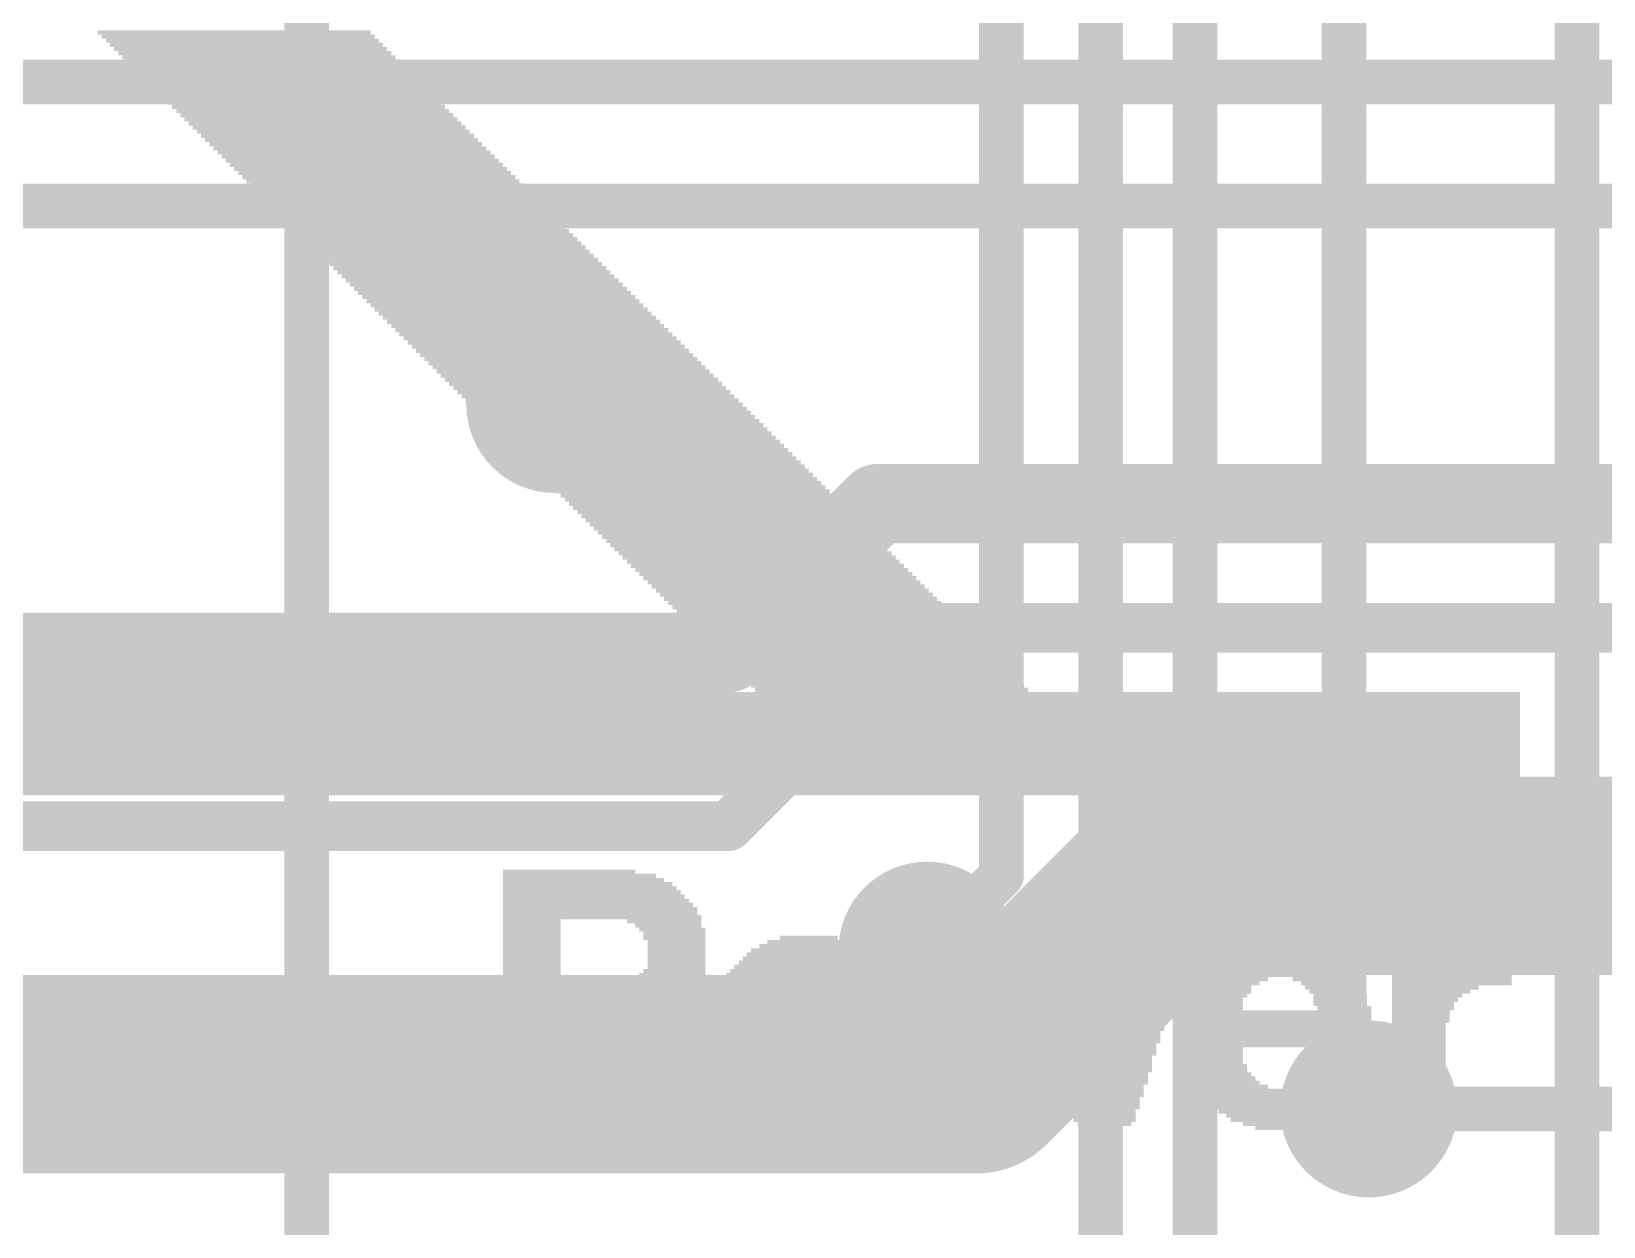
# Model space of a CAD drawing. Extents: x -17.8 to 79, y -18.3 to 67.8.
# Drawn here: x 39.36 to 47.4, y 9.63 to 15.75 of the extents above; entities that cross this region are included whole.
import ezdxf

# ---------------------------------------------------------------- set-up
doc = ezdxf.new("R2010")
doc.units = 0
for name, color, linetype in [('1', 12, 'CONTINUOUS'), ('16', 5, 'CONTINUOUS'), ('18', 3, 'CONTINUOUS'), ('200', 4, 'CONTINUOUS')]:
    doc.layers.add(name, color=color, linetype=linetype)

# ---------------------------------------------------------------- blocks, each defined once
blk = doc.blocks.new('RECT')
blk.add_solid([(-0.5, -0.5), (0.5, -0.5), (-0.5, 0.5), (0.5, 0.5)])
blk = doc.blocks.new('ROUNDV')
at = {"const_width": 0.5}
blk.add_lwpolyline([(0, -0.25, 1), (0, 0.25, 1), (0, -0.25)], format="xyb", dxfattribs=at)

msp = doc.modelspace()

# ---------------------------------------------------------------- linework, layer by layer
at = {"layer": '1'}
for points, const_width in [([(47.2694, 23.7236), (47.2694, 9.3726)], 0.2286), ([(46.0756, 23.5056), (46.0756, 10.3632)], 0.2286), ([(45.3136, 22.8854), (45.3136, 9.271)], 0.2286), ([(44.831, 22.6568), (44.831, 7.366)], 0.2286), ([(40.767, 21.7431), (40.767, 6.604)], 0.2286), ([(44.323, 11.43), (44.323, 20.193)], 0.2286), ([(44.069, 11.176), (44.323, 11.43)], 0.2286), ([(44.069, 11.176), (43.942, 11.049)], 0.4064), ([(46.0756, 10.3632), (46.2026, 10.2362)], 0.2286)]:
    msp.add_lwpolyline(points, dxfattribs=dict(at, const_width=const_width))
for points, const_width in [([(44.3634, 11.3896, 1), (44.2826, 11.4704)], 0.1143), ([(44.2659, 11.43, 1), (44.3802, 11.43)], 0.1143), ([(44.1408, 11.1042, 1), (43.9972, 11.2478)], 0.2032), ([(44.0286, 11.2164, 1), (44.1094, 11.1356)], 0.1143), ([(43.8702, 11.1208, 1), (44.0138, 10.9772)], 0.2032), ([(46.116, 10.4036, 1), (46.0352, 10.3228)], 0.1143), ([(46.0185, 10.3632, 1), (46.1328, 10.3632)], 0.1143), ([(46.1622, 10.1958, 1), (46.243, 10.2766)], 0.1143)]:
    msp.add_lwpolyline(points, format="xyb", dxfattribs=dict(at, const_width=const_width))
at = {"layer": '16'}
for points, const_width in [([(34.798, 15.494), (60.579, 15.494)], 0.2286), ([(35.6108, 14.859), (62.357, 14.859)], 0.2286), ([(43.688, 13.335), (42.926, 12.573)], 0.4064), ([(57.531, 13.335), (43.688, 13.335)], 0.4064), ([(42.926, 11.684), (43.942, 12.7)], 0.254), ([(43.942, 12.7), (58.547, 12.7)], 0.254), ([(42.926, 12.573), (38.1, 12.573)], 0.4064), ([(44.196, 10.414), (45.212, 11.43)], 1.016), ([(45.212, 11.43), (65.913, 11.43)], 1.016), ([(33.147, 11.684), (42.926, 11.684)], 0.254), ([(43.942, 11.049), (43.942, 10.414)], 0.4064), ([(35.56, 10.414), (43.942, 10.414)], 1.016), ([(43.942, 10.414), (44.196, 10.414)], 1.016), ([(57.9374, 10.2362), (46.2026, 10.2362)], 0.2286)]:
    msp.add_lwpolyline(points, dxfattribs=dict(at, const_width=const_width))
for points, const_width in [([(43.688, 13.4366, 1), (43.688, 13.2334)], 0.2032), ([(43.7598, 13.2632, 1), (43.6162, 13.4068)], 0.2032), ([(43.942, 12.7635, 1), (43.942, 12.6365)], 0.127), ([(43.9869, 12.6551, 1), (43.8971, 12.7449)], 0.127), ([(42.8542, 12.6448, 1), (42.9978, 12.5012)], 0.2032), ([(42.926, 12.4714, 1), (42.926, 12.6746)], 0.2032), ([(45.212, 11.684, 1), (45.212, 11.176)], 0.508), ([(45.3916, 11.2504, 1), (45.0324, 11.6096)], 0.508), ([(42.8811, 11.7289, 1), (42.9709, 11.6391)], 0.127), ([(42.926, 11.6205, 1), (42.926, 11.7475)], 0.127), ([(44.0436, 11.049, 1), (43.8404, 11.049)], 0.2032), ([(43.942, 10.668, 1), (43.942, 10.16)], 0.508), ([(43.942, 10.16, 1), (43.942, 10.668)], 0.508), ([(44.196, 10.16, 1), (44.196, 10.668)], 0.508), ([(44.0164, 10.5936, 1), (44.3756, 10.2344)], 0.508), ([(43.8404, 10.414, 1), (44.0436, 10.414)], 0.2032), ([(46.2026, 10.2934, 1), (46.2026, 10.1791)], 0.1143)]:
    msp.add_lwpolyline(points, format="xyb", dxfattribs=dict(at, const_width=const_width))

# ---------------------------------------------------------------- block references
at = {"layer": '18', "xscale": 0.9064, "yscale": 0.9064}
for p in [(42.037, 13.843), (42.037, 13.843), (43.942, 11.049), (43.942, 11.049), (46.2026, 10.2362), (46.2026, 10.2362)]:
    msp.add_blockref('ROUNDV', p, dxfattribs=at)
at = {"layer": '200', "yscale": 0.0212}
for p, xscale in [((40.395, 15.7474), 1.3969), ((40.4161, 15.7262), 1.3969), ((40.4373, 15.705), 1.3969), ((40.4585, 15.6839), 1.3969), ((40.4796, 15.6627), 1.3969), ((40.5008, 15.6415), 1.3969), ((40.522, 15.6204), 1.3969), ((40.5431, 15.5992), 1.3969), ((40.5643, 15.578), 1.3969), ((40.5855, 15.5569), 1.3969), ((40.6066, 15.5357), 1.3969), ((40.6278, 15.5145), 1.3969), ((40.649, 15.4934), 1.3969), ((40.6701, 15.4722), 1.3969), ((40.6913, 15.451), 1.3969), ((40.7125, 15.4299), 1.3969), ((40.7336, 15.4087), 1.3969), ((40.7548, 15.3876), 1.3969), ((40.776, 15.3664), 1.3969), ((40.7971, 15.3452), 1.3969), ((40.8183, 15.3241), 1.3969), ((40.8394, 15.3029), 1.3969), ((40.8606, 15.2817), 1.3969), ((40.8818, 15.2606), 1.3969), ((40.9029, 15.2394), 1.3969), ((40.9241, 15.2182), 1.3969), ((40.9453, 15.1971), 1.3969), ((40.9664, 15.1759), 1.3969), ((40.9876, 15.1547), 1.3969), ((41.0088, 15.1336), 1.3969), ((41.0299, 15.1124), 1.3969), ((41.0511, 15.0912), 1.3969), ((41.0723, 15.0701), 1.3969), ((41.0934, 15.0489), 1.3969), ((41.1146, 15.0277), 1.3969), ((41.1358, 15.0066), 1.3969), ((41.1569, 14.9854), 1.3969), ((41.1781, 14.9642), 1.3969), ((41.1993, 14.9431), 1.3969), ((41.2204, 14.9219), 1.3969), ((41.2416, 14.9007), 1.3969), ((41.2628, 14.8796), 1.3969), ((41.2839, 14.8584), 1.3969), ((41.3051, 14.8372), 1.3969), ((41.3263, 14.8161), 1.3969), ((41.3474, 14.7949), 1.3969), ((41.3686, 14.7737), 1.3969), ((41.3898, 14.7526), 1.3969), ((41.4109, 14.7314), 1.3969), ((41.4321, 14.7102), 1.3969), ((41.4533, 14.6891), 1.3969), ((41.4744, 14.6679), 1.3969), ((41.4956, 14.6467), 1.3969), ((41.5168, 14.6256), 1.3969), ((41.5379, 14.6044), 1.3969), ((41.5591, 14.5833), 1.3969), ((41.5803, 14.5621), 1.3969), ((41.6014, 14.5409), 1.3969), ((41.6226, 14.5198), 1.3969), ((41.6438, 14.4986), 1.3969), ((41.6649, 14.4774), 1.3969), ((41.6861, 14.4563), 1.3969), ((41.7073, 14.4351), 1.3969), ((41.7284, 14.4139), 1.3969), ((41.7496, 14.3928), 1.3969), ((41.7707, 14.3716), 1.3969), ((41.7919, 14.3504), 1.3969), ((41.8131, 14.3293), 1.3969), ((41.8342, 14.3081), 1.3969), ((41.8554, 14.2869), 1.3969), ((41.8766, 14.2658), 1.3969), ((41.8977, 14.2446), 1.3969), ((41.9189, 14.2234), 1.3969), ((41.9401, 14.2023), 1.3969), ((41.9612, 14.1811), 1.3969), ((41.9824, 14.1599), 1.3969), ((42.0036, 14.1388), 1.3969), ((42.0247, 14.1176), 1.3969), ((42.0459, 14.0964), 1.3969), ((42.0671, 14.0753), 1.3969), ((42.0882, 14.0541), 1.3969), ((42.1094, 14.0329), 1.3969), ((42.1306, 14.0118), 1.3969), ((42.1517, 13.9906), 1.3969), ((42.1729, 13.9694), 1.3969), ((42.1941, 13.9483), 1.3969), ((42.2152, 13.9271), 1.3969), ((42.2364, 13.9059), 1.3969), ((42.2576, 13.8848), 1.3969), ((42.2787, 13.8636), 1.3969), ((42.2999, 13.8424), 1.3969), ((42.3211, 13.8213), 1.3969), ((42.3422, 13.8001), 1.3969), ((42.3634, 13.7789), 1.3969), ((42.3846, 13.7578), 1.3969), ((42.4057, 13.7366), 1.3969), ((42.4269, 13.7155), 1.3969), ((42.4481, 13.6943), 1.3969), ((42.4692, 13.6731), 1.3969), ((42.4904, 13.652), 1.3969), ((42.5115, 13.6308), 1.3969), ((42.5327, 13.6096), 1.3969), ((42.5539, 13.5885), 1.3969), ((42.575, 13.5673), 1.3969), ((42.5962, 13.5461), 1.3969), ((42.6174, 13.525), 1.3969), ((42.6385, 13.5038), 1.3969), ((42.6597, 13.4826), 1.3969), ((42.6809, 13.4615), 1.3969), ((42.702, 13.4403), 1.3969), ((42.7232, 13.4191), 1.3969), ((42.7444, 13.398), 1.3969), ((42.7655, 13.3768), 1.3969), ((42.7867, 13.3556), 1.3969), ((42.8079, 13.3345), 1.3969), ((42.829, 13.3133), 1.3969), ((42.8502, 13.2921), 1.3969), ((42.8714, 13.271), 1.3969), ((42.8925, 13.2498), 1.3969), ((42.9137, 13.2286), 1.3969), ((42.9349, 13.2075), 1.3969), ((42.956, 13.1863), 1.3969), ((42.9772, 13.1651), 1.3969), ((42.9984, 13.144), 1.3969), ((43.0195, 13.1228), 1.3969), ((43.0407, 13.1016), 1.3969), ((43.0619, 13.0805), 1.3969), ((43.083, 13.0593), 1.3969), ((43.1042, 13.0381), 1.3969), ((43.1254, 13.017), 1.3969), ((43.1465, 12.9958), 1.3969), ((43.1677, 12.9746), 1.3969), ((43.1889, 12.9535), 1.3969), ((43.21, 12.9323), 1.3969), ((43.2312, 12.9112), 1.3969), ((43.2524, 12.89), 1.3969), ((43.2735, 12.8688), 1.3969), ((43.2947, 12.8476), 1.3969), ((43.3159, 12.8265), 1.3969), ((43.337, 12.8053), 1.3969), ((43.3582, 12.7842), 1.3969), ((43.3794, 12.763), 1.3969), ((43.4005, 12.7418), 1.3969), ((43.4217, 12.7207), 1.3969), ((43.4428, 12.6995), 1.3969), ((43.464, 12.6783), 1.3969), ((43.4852, 12.6572), 1.3969), ((43.5063, 12.636), 1.3969), ((43.5275, 12.6148), 1.3969), ((43.5487, 12.5937), 1.3969), ((43.5698, 12.5725), 1.3969), ((43.591, 12.5513), 1.3969), ((43.6122, 12.5302), 1.3969), ((43.6333, 12.509), 1.3969), ((43.6545, 12.4878), 1.3969), ((43.6757, 12.4667), 1.3969), ((43.6968, 12.4455), 1.3969), ((43.718, 12.4243), 1.3969), ((43.7392, 12.4032), 1.3969), ((43.7603, 12.382), 1.3969), ((38.0773, 12.3608), 17.8005), ((38.0773, 12.3397), 17.8005), ((38.0773, 12.3185), 17.8005), ((38.0773, 12.2973), 17.8005), ((38.0773, 12.2762), 17.8005), ((38.0773, 12.255), 17.8005), ((38.0773, 12.2338), 17.8005), ((38.0773, 12.2127), 17.8005), ((38.0773, 12.1915), 17.8005), ((38.0773, 12.1703), 17.8005), ((38.0773, 12.1492), 17.8005), ((38.0773, 12.128), 17.8005), ((38.0773, 12.1068), 17.8005), ((38.0773, 12.0857), 17.8005), ((38.0773, 12.0645), 17.8005), ((38.0773, 12.0434), 17.8005), ((38.0773, 12.0222), 17.8005), ((38.0773, 12.001), 17.8005), ((38.0773, 11.9799), 17.8005), ((38.0773, 11.9587), 17.8005), ((38.0773, 11.9375), 17.8005), ((38.0773, 11.9164), 17.8005), ((38.0773, 11.8952), 17.8005), ((38.0773, 11.874), 17.8005), ((38.0773, 11.8529), 17.8005), ((42.1094, 11.4507), 0.6773), ((42.1623, 11.4295), 0.7831), ((42.1835, 11.4084), 0.8255), ((42.2046, 11.3872), 0.8678), ((42.2152, 11.366), 0.889), ((42.2258, 11.3449), 0.9101), ((42.247, 11.3025), 0.9525), ((42.2681, 11.2602), 0.9948), ((42.2364, 11.3237), 0.9313), ((42.2576, 11.2814), 0.9736), ((42.2681, 11.2391), 0.9948), ((42.2787, 11.2179), 1.016), ((41.9189, 11.1967), 0.2963), ((41.9189, 11.1756), 0.2963), ((42.5962, 11.1967), 0.381), ((42.6174, 11.1756), 0.3387), ((41.9189, 11.1544), 0.2963), ((41.9189, 11.1332), 0.2963), ((41.9189, 11.1121), 0.2963), ((42.6385, 11.1544), 0.3387), ((42.6491, 11.1332), 0.3175), ((42.6491, 11.1121), 0.3175), ((43.337, 11.1121), 0.2963), ((45.7605, 11.1121), 0.2752), ((46.8505, 11.1121), 0.1693), ((41.9189, 11.0909), 0.2963), ((41.9189, 11.0697), 0.2963), ((41.9189, 11.0486), 0.2963), ((41.9189, 11.0274), 0.2963), ((42.6597, 11.0909), 0.2963), ((42.6597, 11.0697), 0.2963), ((42.6597, 11.0486), 0.2963), ((42.6597, 11.0274), 0.2963), ((43.337, 11.0274), 0.635), ((43.337, 11.0486), 0.5926), ((43.337, 11.0697), 0.508), ((43.337, 11.0909), 0.4233), ((43.972, 11.0909), 0.2963), ((43.972, 11.0697), 0.2963), ((43.972, 11.0486), 0.2963), ((43.9932, 11.0274), 0.2963), ((44.5541, 11.0274), 0.3175), ((44.5646, 11.0486), 0.2963), ((44.5541, 11.0909), 0.2752), ((44.5541, 11.0697), 0.2752), ((45.1361, 11.0697), 0.2963), ((45.1361, 11.0486), 0.2963), ((45.1255, 11.0274), 0.2752), ((45.1467, 11.0909), 0.2752), ((45.7499, 11.0274), 0.5926), ((45.7499, 11.0486), 0.5503), ((45.7499, 11.0697), 0.4656), ((45.7605, 11.0909), 0.4022), ((46.4484, 11.0909), 0.254), ((46.4484, 11.0697), 0.254), ((46.4484, 11.0486), 0.254), ((46.4484, 11.0274), 0.254), ((46.787, 11.0274), 0.2963), ((46.7976, 11.0486), 0.2752), ((46.8082, 11.0697), 0.254), ((46.8294, 11.0909), 0.2117), ((41.9189, 11.0062), 0.2963), ((41.9189, 10.9851), 0.2963), ((41.9189, 10.9639), 0.2963), ((41.9189, 10.9427), 0.2963), ((42.6491, 10.9427), 0.3175), ((42.6597, 11.0062), 0.2963), ((42.6597, 10.9851), 0.2963), ((42.6597, 10.9639), 0.2963), ((43.337, 10.9427), 0.8043), ((43.337, 10.9639), 0.762), ((43.337, 10.9851), 0.7196), ((43.337, 11.0062), 0.6773), ((43.9932, 11.0062), 0.2963), ((43.9932, 10.9851), 0.2963), ((44.0037, 10.9639), 0.2752), ((44.0143, 10.9427), 0.2963), ((44.5541, 10.9427), 0.3598), ((44.5646, 10.9639), 0.3387), ((44.5541, 11.0062), 0.3175), ((44.5541, 10.9851), 0.3175), ((45.1149, 10.9851), 0.2963), ((45.1044, 10.9639), 0.2752), ((45.1044, 10.9427), 0.2752), ((45.1255, 11.0062), 0.2752), ((45.7499, 10.9427), 0.762), ((45.7499, 10.9639), 0.7196), ((45.7499, 10.9851), 0.6773), ((45.7499, 11.0062), 0.635), ((46.4484, 11.0062), 0.254), ((46.4484, 10.9851), 0.254), ((46.6283, 10.9639), 0.6138), ((46.6283, 10.9427), 0.6138), ((46.7659, 10.9851), 0.3387), ((46.7765, 11.0062), 0.3175), ((41.9189, 10.9216), 0.2963), ((41.9189, 10.9004), 0.2963), ((41.9189, 10.8792), 0.2963), ((41.9189, 10.8581), 0.2963), ((42.575, 10.8581), 0.4233), ((42.6068, 10.8792), 0.3598), ((42.6385, 10.9216), 0.3387), ((42.628, 10.9004), 0.3175), ((43.0619, 10.8792), 0.3387), ((43.0513, 10.8581), 0.3175), ((43.337, 10.9216), 0.8466), ((43.0936, 10.9004), 0.3598), ((43.5804, 10.9004), 0.3598), ((43.6122, 10.8792), 0.3387), ((43.6228, 10.8581), 0.3175), ((44.0143, 10.9216), 0.2963), ((44.0249, 10.9004), 0.2752), ((44.0355, 10.8792), 0.2963), ((44.0355, 10.8581), 0.2963), ((44.5541, 10.8581), 0.4022), ((44.5646, 10.8792), 0.381), ((44.5541, 10.9216), 0.3598), ((44.5541, 10.9004), 0.3598), ((45.0832, 10.9004), 0.2752), ((45.0832, 10.8792), 0.2752), ((45.0832, 10.8581), 0.2752), ((45.0938, 10.9216), 0.2963), ((45.4853, 10.8792), 0.3175), ((45.4642, 10.8581), 0.2752), ((45.7499, 10.9216), 0.8043), ((45.5171, 10.9004), 0.3387), ((45.9827, 10.9004), 0.3387), ((46.0145, 10.8792), 0.3175), ((46.0251, 10.8581), 0.2963), ((46.5436, 10.8581), 0.4445), ((46.6283, 10.9216), 0.6138), ((46.6283, 10.9004), 0.6138), ((46.6283, 10.8792), 0.6138), ((42.2681, 10.8369), 0.9948), ((42.2681, 10.8157), 0.9948), ((42.2576, 10.7946), 0.9736), ((42.2576, 10.7734), 0.9736), ((42.9984, 10.7734), 0.2963), ((43.0301, 10.8369), 0.3175), ((43.0195, 10.8157), 0.2963), ((43.0089, 10.7946), 0.2752), ((43.6439, 10.8369), 0.3175), ((43.6545, 10.8157), 0.2963), ((43.6651, 10.7946), 0.2752), ((43.6757, 10.7734), 0.2963), ((44.0461, 10.8369), 0.2752), ((44.0461, 10.8157), 0.2752), ((44.0567, 10.7946), 0.2963), ((44.0672, 10.7734), 0.2752), ((44.5541, 10.7734), 0.4445), ((44.5646, 10.7946), 0.4233), ((44.5541, 10.8369), 0.4022), ((44.5541, 10.8157), 0.4022), ((45.062, 10.8157), 0.2752), ((45.062, 10.7946), 0.2752), ((45.062, 10.7734), 0.2752), ((45.0726, 10.8369), 0.2963), ((45.4218, 10.7946), 0.2752), ((45.4218, 10.7734), 0.2752), ((45.443, 10.8157), 0.2752), ((45.4536, 10.8369), 0.2963), ((46.0357, 10.8369), 0.2752), ((46.0568, 10.8157), 0.2752), ((46.0568, 10.7946), 0.2752), ((46.0568, 10.7734), 0.2752), ((46.4907, 10.7946), 0.3387), ((46.5225, 10.8369), 0.4022), ((46.5013, 10.8157), 0.3598), ((46.4801, 10.7734), 0.3175), ((42.247, 10.7522), 0.9525), ((42.2258, 10.7099), 0.9101), ((42.2364, 10.7311), 0.9313), ((42.9984, 10.7522), 0.2963), ((42.9878, 10.7311), 0.2752), ((42.9878, 10.7099), 0.2752), ((43.6757, 10.7522), 0.2963), ((43.6863, 10.7311), 0.2752), ((43.6863, 10.7099), 0.2752), ((44.0672, 10.7522), 0.2752), ((44.0672, 10.7311), 0.2752), ((44.0778, 10.7099), 0.2963), ((44.5541, 10.7522), 0.4445), ((44.4376, 10.7311), 0.2117), ((44.4376, 10.7099), 0.2117), ((44.681, 10.7099), 0.2328), ((44.6705, 10.7311), 0.2117), ((45.0409, 10.7522), 0.2752), ((45.0409, 10.7311), 0.2752), ((45.0409, 10.7099), 0.2752), ((45.4218, 10.7522), 0.2752), ((45.7499, 10.7311), 0.9313), ((45.7499, 10.7099), 0.9313), ((46.078, 10.7522), 0.2752), ((46.4801, 10.7522), 0.3175), ((46.4696, 10.7311), 0.2963), ((46.4696, 10.7099), 0.2963), ((42.2152, 10.6887), 0.889), ((42.1729, 10.6464), 0.8043), ((42.1411, 10.6252), 0.7408), ((42.1941, 10.6676), 0.8466), ((42.9878, 10.6887), 0.2752), ((42.9878, 10.6676), 0.2752), ((42.9878, 10.6464), 0.2752), ((42.9878, 10.6252), 0.2752), ((43.6863, 10.6887), 0.2752), ((43.6863, 10.6676), 0.2752), ((43.6863, 10.6464), 0.2752), ((43.6863, 10.6252), 0.2752), ((44.0884, 10.6887), 0.2752), ((44.0884, 10.6676), 0.2752), ((44.099, 10.6464), 0.2963), ((44.1096, 10.6252), 0.2752), ((44.4271, 10.6676), 0.2328), ((44.4165, 10.6464), 0.2117), ((44.4165, 10.6252), 0.2117), ((44.4376, 10.6887), 0.2117), ((44.681, 10.6887), 0.2328), ((44.681, 10.6676), 0.2328), ((44.6916, 10.6464), 0.2117), ((44.7022, 10.6252), 0.2328), ((45.0197, 10.6887), 0.2752), ((45.0197, 10.6676), 0.2752), ((45.0197, 10.6464), 0.2752), ((45.0091, 10.6252), 0.254), ((45.7393, 10.6676), 0.9525), ((45.7393, 10.6464), 0.9525), ((45.7393, 10.6252), 0.9525), ((45.7499, 10.6887), 0.9313), ((46.4696, 10.6887), 0.2963), ((46.459, 10.6676), 0.2752), ((46.459, 10.6464), 0.2752), ((46.459, 10.6252), 0.2752), ((41.9189, 10.6041), 0.2963), ((41.9189, 10.5829), 0.2963), ((41.9189, 10.5617), 0.2963), ((41.9189, 10.5406), 0.2963), ((42.9878, 10.6041), 0.2752), ((42.9878, 10.5829), 0.2752), ((42.9878, 10.5617), 0.2752), ((42.9878, 10.5406), 0.2752), ((43.6863, 10.6041), 0.2752), ((43.6863, 10.5829), 0.2752), ((43.6863, 10.5617), 0.2752), ((43.6863, 10.5406), 0.2752), ((44.1096, 10.6041), 0.2752), ((44.1096, 10.5829), 0.2752), ((44.1307, 10.5617), 0.2752), ((44.1307, 10.5406), 0.2752), ((44.4059, 10.5829), 0.2328), ((44.3953, 10.5617), 0.2117), ((44.3953, 10.5406), 0.2117), ((44.4165, 10.6041), 0.2117), ((44.7022, 10.6041), 0.2328), ((44.7022, 10.5829), 0.2328), ((44.7128, 10.5617), 0.2117), ((44.7234, 10.5406), 0.2328), ((44.9985, 10.6041), 0.2752), ((44.9985, 10.5829), 0.2752), ((44.988, 10.5617), 0.254), ((44.988, 10.5406), 0.254), ((45.7393, 10.6041), 0.9525), ((45.7393, 10.5829), 0.9525), ((45.7393, 10.5617), 0.9525), ((45.4218, 10.5406), 0.2752), ((46.459, 10.6041), 0.2752), ((46.459, 10.5829), 0.2752), ((46.459, 10.5617), 0.2752), ((46.459, 10.5406), 0.2752), ((41.9189, 10.5194), 0.2963), ((41.9189, 10.4982), 0.2963), ((41.9189, 10.4771), 0.2963), ((41.9189, 10.4559), 0.2963), ((42.9878, 10.5194), 0.2752), ((42.9984, 10.4982), 0.2963), ((42.9984, 10.4771), 0.2963), ((43.0089, 10.4559), 0.2752), ((43.6757, 10.4982), 0.2963), ((43.6757, 10.4771), 0.2963), ((43.6651, 10.4559), 0.2752), ((43.6863, 10.5194), 0.2752), ((44.1307, 10.5194), 0.2752), ((44.2577, 10.4982), 0.4868), ((44.2471, 10.4771), 0.4656), ((44.2471, 10.4559), 0.4656), ((44.3953, 10.5194), 0.2117), ((44.861, 10.5194), 0.508), ((44.861, 10.4982), 0.4656), ((44.861, 10.4771), 0.4656), ((44.861, 10.4559), 0.4656), ((45.4218, 10.5194), 0.2752), ((45.4218, 10.4982), 0.2752), ((45.4218, 10.4771), 0.2752), ((45.4324, 10.4559), 0.2963), ((46.078, 10.4559), 0.2328), ((46.459, 10.5194), 0.2752), ((46.459, 10.4982), 0.2752), ((46.459, 10.4771), 0.2752), ((46.459, 10.4559), 0.2752), ((41.9189, 10.4347), 0.2963), ((41.9189, 10.4136), 0.2963), ((41.9189, 10.3924), 0.2963), ((41.9189, 10.3712), 0.2963), ((43.0195, 10.4347), 0.2963), ((43.0301, 10.4136), 0.3175), ((43.0513, 10.3924), 0.3175), ((43.0619, 10.3712), 0.3387), ((43.6122, 10.3712), 0.3387), ((43.6228, 10.3924), 0.3175), ((43.6439, 10.4136), 0.3175), ((43.6545, 10.4347), 0.2963), ((44.2577, 10.4347), 0.4445), ((44.2577, 10.4136), 0.4445), ((44.2471, 10.3924), 0.4233), ((44.2577, 10.3712), 0.4022), ((44.861, 10.4347), 0.4656), ((44.861, 10.4136), 0.4233), ((44.861, 10.3924), 0.4233), ((44.861, 10.3712), 0.4233), ((45.443, 10.4347), 0.2752), ((45.4536, 10.4136), 0.2963), ((45.4642, 10.3924), 0.3175), ((45.4853, 10.3712), 0.3175), ((46.0251, 10.3712), 0.2963), ((46.0568, 10.3924), 0.2752), ((46.0674, 10.4347), 0.254), ((46.0674, 10.4136), 0.254), ((46.459, 10.4347), 0.2752), ((46.459, 10.4136), 0.2752), ((46.459, 10.3924), 0.2752), ((46.459, 10.3712), 0.2752), ((41.9189, 10.3501), 0.2963), ((41.9189, 10.3289), 0.2963), ((41.9189, 10.3078), 0.2963), ((43.0936, 10.3501), 0.3598), ((43.337, 10.3289), 0.8466), ((43.337, 10.3078), 0.8043), ((43.5804, 10.3501), 0.3598), ((44.2577, 10.3501), 0.4022), ((44.2577, 10.3289), 0.4022), ((44.2577, 10.3078), 0.3598), ((44.8504, 10.3501), 0.4022), ((44.861, 10.3289), 0.381), ((44.861, 10.3078), 0.381), ((45.5065, 10.3501), 0.3598), ((45.7499, 10.3289), 0.8043), ((45.7605, 10.3078), 0.7831), ((46.0039, 10.3501), 0.3387), ((46.459, 10.3501), 0.2752), ((46.459, 10.3289), 0.2752), ((46.459, 10.3078), 0.2752), ((41.9189, 10.2866), 0.2963), ((41.9189, 10.2654), 0.2963), ((41.9189, 10.2443), 0.2963), ((41.9189, 10.2231), 0.2963), ((43.337, 10.2866), 0.762), ((43.337, 10.2654), 0.7196), ((43.337, 10.2443), 0.6773), ((43.337, 10.2231), 0.635), ((44.2577, 10.2866), 0.3598), ((44.2577, 10.2654), 0.3598), ((44.2577, 10.2443), 0.3598), ((44.2577, 10.2231), 0.3175), ((44.8504, 10.2866), 0.3598), ((44.8504, 10.2654), 0.3598), ((44.861, 10.2443), 0.3387), ((44.8504, 10.2231), 0.3175), ((45.7499, 10.2866), 0.762), ((45.7499, 10.2654), 0.7196), ((45.7499, 10.2443), 0.6773), ((45.7499, 10.2231), 0.635), ((46.459, 10.2866), 0.2752), ((46.459, 10.2654), 0.2752), ((46.459, 10.2443), 0.2752), ((46.459, 10.2231), 0.2752), ((41.9189, 10.2019), 0.2963), ((41.9189, 10.1808), 0.2963), ((41.9189, 10.1596), 0.2963), ((43.337, 10.2019), 0.5926), ((43.337, 10.1808), 0.508), ((43.337, 10.1596), 0.4233), ((43.337, 10.1384), 0.254), ((44.2577, 10.2019), 0.3175), ((44.2577, 10.1808), 0.3175), ((44.2683, 10.1596), 0.2963), ((44.8504, 10.2019), 0.3175), ((44.8504, 10.1808), 0.3175), ((44.8504, 10.1596), 0.2752), ((45.7605, 10.2019), 0.5715), ((45.7499, 10.1808), 0.508), ((45.7605, 10.1596), 0.4022), ((45.7605, 10.1384), 0.2752), ((46.459, 10.2019), 0.2752), ((46.459, 10.1808), 0.2752), ((46.459, 10.1596), 0.2752)]:
    msp.add_blockref('RECT', p, dxfattribs=dict(at, xscale=xscale))

doc.saveas('drawing.dxf')
